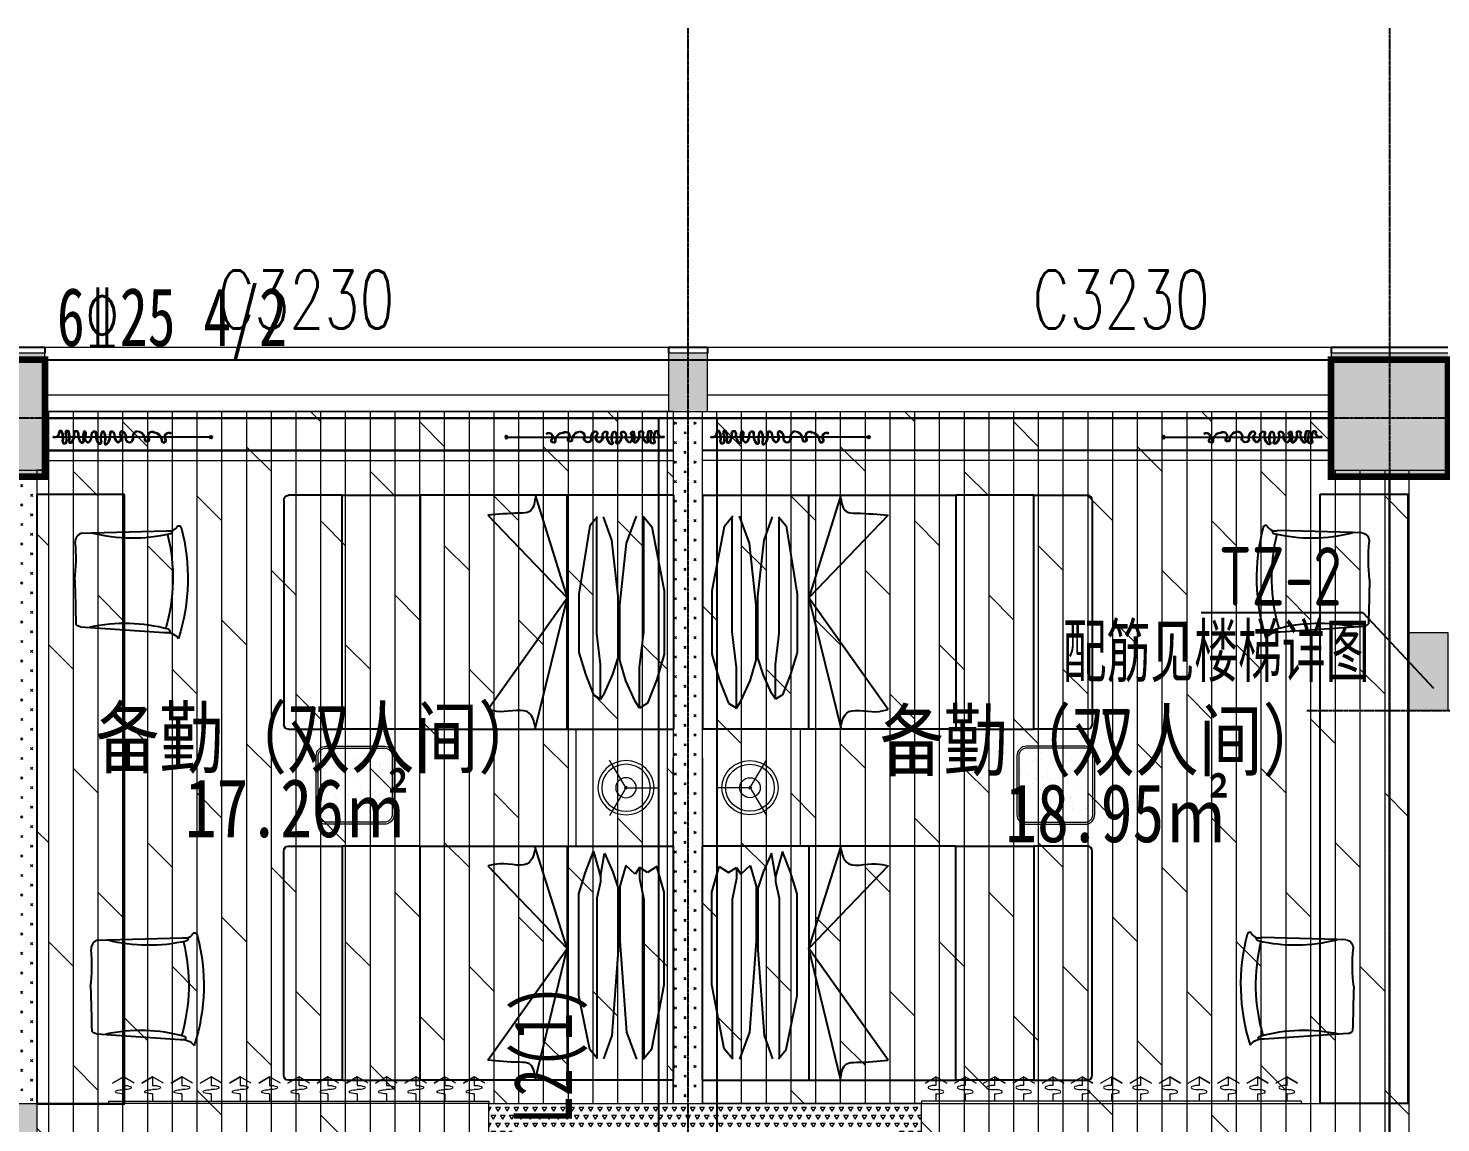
# Model space of a CAD drawing. Header units: millimetres. Extents: x 33621 to 401573, y -91663 to 133135.
# Drawn here: x 118111 to 125360, y 54697 to 60311 of the extents above; entities that cross this region are included whole.
import ezdxf

# ---------------------------------------------------------------- set-up
doc = ezdxf.new("R2010")
doc.units = ezdxf.units.MM
doc.header["$LTSCALE"] = 10
for name, pattern in [('CENTER2', [1.125, 0.75, -0.125, 0.125, -0.125]), ('DASH', [0.35, 0.25, -0.1]), ('DOTE', [2.42, 2, -0.2, 0.02, -0.2])]:
    doc.linetypes.add(name, pattern=pattern)
doc.layers.get('0').update_dxf_attribs({"color": 253})
doc.layers.add('0a', color=253, linetype='Continuous', plot=False)
for name, color, linetype in [('0a填充', 253, 'Continuous'), ('GRID', 253, 'CENTER2'), ('HATCH【填充】', 253, 'Continuous'), ('P-活动家具', 253, 'Continuous'), ('S_COLUMFOCUS', 253, 'Continuous'), ('SURFACE', 253, 'Continuous'), ('TEXT', 253, 'Continuous'), ('TITLE【图框】', 253, 'Continuous'), ('WINDOW_TEXT', 253, 'Continuous'), ('平面家具', 253, 'Continuous'), ('柱', 253, 'Continuous'), ('梁', 253, 'Continuous'), ('梁原位标注', 253, 'Continuous'), ('梁集中标注', 253, 'Continuous'), ('次梁', 253, 'Continuous')]:
    doc.layers.add(name, color=color, linetype=linetype)
for name, color, linetype, lineweight in [('COLUMN', 253, 'Continuous', 0), ('DS-4BS-FINISH【墙完成线】', 253, 'Continuous', 0), ('FC-FLOOR【地材分格】', 253, 'Continuous', 0), ('FF-FURN【成品家私】', 253, 'Continuous', 0), ('PUB_HATCH', 253, 'Continuous', 0), ('RC-FCU【空调设备】', 253, 'Continuous', 0), ('RC-LIGHT【天花灯具】', 253, 'Continuous', 0), ('RC-Modelling【天花造型】', 253, 'Continuous', 0), ('RC-Text【天花文字】', 253, 'Continuous', 0), ('STAIR', 253, 'Continuous', 0), ('WALL', 253, 'Continuous', 0), ('Wall【新建墙】', 253, 'Continuous', 0), ('WINDOW', 253, 'Continuous', 0), ('新建墙体', 253, 'Continuous', 0)]:
    doc.layers.add(name, color=color, linetype=linetype, lineweight=lineweight)
doc.styles.add('_TCH_WINDOW', font='SIMPLEX', dxfattribs={"bigfont": 'GBCBIG'})
doc.styles.add('TSSD_Rein', font='Tssdeng.shx', dxfattribs={"width": 0.75, "bigfont": 'hztxt.shx'})
doc.styles.add('文字', font='')
doc.styles.get('文字').set_extended_font_data('SimSun')
pattern_1 = [(90, (-8022.5, -1.14), (-127, 8e-15), []), (135, (-8022.5, -1.14), (-253.9998, -253.9998), [179.6051, -359.2102])]

# ---------------------------------------------------------------- blocks, each defined once
blk = doc.blocks.new('*U41')
at = {"color": 251, "linetype": 'DOTE', "ltscale": 0.104867}
blk.add_line((806.1, 0, 0), (0, 0), dxfattribs=at)
at = {"color": 251}
blk.add_circle((812.1, 0, 0), 6, dxfattribs=at)
for centre, radius, start, end in [((10.2, 20.5), 20.9, 240.87205, 0.9421), ((12.6, 20.9), 20.9, 240.84594, 0.91599), ((38.2, 24), 7.86, 17.59916, 204.39425), ((40.7, 24.5), 7.86, 17.57304, 204.36813), ((-22.3, -2.9), 74, 345.168, 23.32316), ((-19.8, -2.4), 74, 345.14188, 23.29705), ((72.5, 24.3), 7.61, 37.46726, 202.70906), ((-56.9, -9.9), 126.2, 352.73857, 14.32411), ((74.9, 24.7), 7.61, 37.44114, 202.68295), ((-54.4, -9.4), 126.2, 352.71245, 14.29799), ((10.5, -0.4), 74, 345.168, 23.32316), ((13, 0), 74, 345.14188, 23.29705), ((53.7, 10.7), 55.4, 314.47941, 10.735), ((56.1, 11.1), 55.4, 314.4533, 10.70888), ((118.5, 19.5), 10.5, 8.09455, 171.69307), ((120.9, 19.9), 10.5, 8.06843, 171.66695), ((183.4, 11.5), 55.4, 170.16469, 226.42028), ((185.9, 11.9), 55.4, 170.13858, 226.39416), ((226.7, 1.1), 74, 157.57653, 195.73169), ((229.2, 1.4), 74, 157.55041, 195.70558), ((157.4, 17.7), 11.7, 333.13645, 85.53128), ((159.9, 18.1), 11.7, 333.11034, 85.50516), ((189.3, -3.5), 26.7, 143.43943, 246.90973), ((191.7, -3.2), 26.7, 143.41332, 246.88362), ((163.3, 2), 33.9, 297.17867, 3.25794), ((165.8, 2.4), 33.9, 297.15256, 3.23183), ((216.1, 9.8), 19.8, 117.68827, 197.19832), ((218.5, 10.1), 19.8, 117.66216, 197.1722), ((211.5, 19.3), 9.3, 334.69802, 119.6198), ((213.9, 19.6), 9.3, 334.6719, 119.59369), ((274.4, 5.8), 55.4, 170.16469, 226.42028), ((276.9, 6.1), 55.4, 170.13858, 226.39416), ((317.7, -4.6), 74, 157.57653, 195.73169), ((320.1, -4.3), 74, 157.55041, 195.70558), ((256, 21.6), 7.06, 13.13047, 163.41495), ((258.5, 21.9), 7.06, 13.10436, 163.38883), ((195, -6.1), 74, 345.168, 23.32316), ((197.4, -5.7), 74, 345.14188, 23.29705), ((238.1, 5), 55.4, 314.47941, 10.735), ((240.5, 5.3), 55.4, 314.4533, 10.70888), ((300.8, 19.4), 9.3, 61.27989, 206.20167), ((303.3, 19.7), 9.3, 61.25377, 206.17556), ((296.4, 9.9), 19.8, 343.70137, 63.21142), ((298.8, 10.2), 19.8, 343.67526, 63.1853), ((349.2, 3), 33.9, 177.64174, 243.72102), ((351.7, 3.2), 33.9, 177.61563, 243.69491), ((323.3, -3), 26.7, 293.98996, 37.46026), ((325.8, -2.7), 26.7, 293.96384, 37.43415), ((354.9, 18.7), 11.7, 95.36841, 207.76324), ((357.4, 19), 11.7, 95.3423, 207.73713), ((336.4, -4.4), 38.9, 345.11811, 63.4135), ((338.9, -4.1), 38.9, 345.09199, 63.38738), ((394.1, -7.1), 19, 201.60684, 22.32513), ((433.7, 3.9), 24.8, 92.95064, 189.29685), ((436.2, 4.1), 24.8, 92.92452, 189.27074), ((428.4, -15.1), 44, 0.1274, 84.69995), ((430.8, -14.9), 44, 0.10129, 84.67383), ((506.9, 6.1), 20.7, 56.13712, 221.03284), ((509.3, 6.3), 20.7, 56.11101, 221.00673), ((514.4, -20.5), 44, 0.1274, 84.69995), ((516.8, -20.2), 44, 0.10129, 84.67383), ((592.9, 0.8), 20.7, 56.13712, 221.03284), ((595.3, 1), 20.7, 56.11101, 221.00673), ((58.9, -23.3), 9.76, 171.34868, 344.82784), ((61.4, -22.9), 9.76, 171.32256, 344.80173), ((89.6, -21.5), 7.82, 163.84411, 291.35754), ((92, -21.1), 7.82, 163.81799, 291.33143), ((148, -21.2), 7.82, 249.54215, 17.05558), ((150.4, -20.9), 7.82, 249.51603, 17.02947), ((239, -26.9), 7.82, 249.54215, 17.05558), ((241.4, -26.6), 7.82, 249.51603, 17.02947), ((271.5, -29.9), 7.02, 135.74937, 319.45228), ((274, -29.6), 7.02, 135.72326, 319.42616), ((391.6, -7.4), 19, 201.63295, 22.35124), ((482.4, -12.7), 10.3, 193.06527, 30.6308), ((484.8, -12.5), 10.3, 193.03915, 30.60469), ((568.4, -18), 10.3, 193.06527, 30.6308), ((570.8, -17.8), 10.3, 193.03915, 30.60469)]:
    blk.add_arc(centre, radius, start, end, dxfattribs=at)
blk = doc.blocks.new('单帘平面')
at = {"layer": 'TITLE【图框】'}
blk.add_blockref('*U41', (0, 0), dxfattribs=at)
blk = doc.blocks.new('A$C434F664F')
at = {"layer": '0a填充'}
h = blk.add_hatch(color=256, dxfattribs=at)
h.paths.add_polyline_path([(936, 159), (942, 159), (942, 165), (936, 165)])
h.paths.add_polyline_path([(864, 159), (870, 159), (870, 165), (864, 165)])
h.paths.add_polyline_path([(792, 159), (798, 159), (798, 165), (792, 165)])
h.paths.add_polyline_path([(720, 159), (726, 159), (726, 165), (720, 165)])
h.paths.add_polyline_path([(648, 159), (654, 159), (654, 165), (648, 165)])
h.paths.add_polyline_path([(576, 159), (582, 159), (582, 165), (576, 165)])
h.paths.add_polyline_path([(504, 159), (510, 159), (510, 165), (504, 165)])
h.paths.add_polyline_path([(432, 159), (438, 159), (438, 165), (432, 165)])
h.paths.add_polyline_path([(360, 159), (366, 159), (366, 165), (360, 165)])
h.paths.add_polyline_path([(288, 159), (294, 159), (294, 165), (288, 165)])
h.paths.add_polyline_path([(216, 159), (222, 159), (222, 165), (216, 165)])
h.paths.add_polyline_path([(144, 159), (150, 159), (150, 165), (144, 165)])
h.paths.add_polyline_path([(72, 159), (78, 159), (78, 165), (72, 165)])
h.paths.add_polyline_path([(0, 159), (6, 159), (6, 165), (0, 165)])
blk = doc.blocks.new('海龙0425175846')
at = {"layer": '0a填充'}
h = blk.add_hatch(color=256, dxfattribs=at)
h.paths.add_polyline_path([(449.442, 233.02), (447.442, 233.02), (447.442, 237.02), (449.442, 237.02)])
h.paths.add_polyline_path([(447.442, 226.02), (449.442, 226.02), (449.442, 222.02), (447.442, 222.02)])
h.paths.add_polyline_path([(413.442, 226.02), (415.442, 226.02), (415.442, 222.02), (413.442, 222.02)])
at = {"layer": 'GRID', "ltscale": 0.01}
for p, q in [((376.442, 257.02), (376.442, 50.038)), ((412.442, 257.02), (412.442, 41.97)), ((497.558, 237.02), (-487.558, 237.02)), ((408.204, 222.02), (456.681, 222.02))]:
    blk.add_line(p, q, dxfattribs=at)
at = {"layer": 'STAIR'}
blk.add_lwpolyline([(415.442, 222.02), (413.442, 222.02), (413.442, 226.02), (415.442, 226.02)], close=True, dxfattribs=at)
at = {"layer": 'TEXT'}
for q in [(402.779, 227.034), (414.703, 223.168)]:
    blk.add_line((411.085, 227.034), q, dxfattribs=at)
at = {"layer": '柱', "const_width": 0.35}
for points in [[(343.442, 234.02), (343.442, 240.02), (337.442, 240.02), (337.442, 234.02)], [(415.442, 234.02), (415.442, 240.02), (409.442, 240.02), (409.442, 234.02)]]:
    blk.add_lwpolyline(points, close=True, dxfattribs=at)
at = {"layer": '梁'}
blk.add_line((343.442, 240.02), (409.442, 240.02), dxfattribs=at)
at = {"layer": '梁', "ltscale": 0.01}
for p, q in [((343.442, 237.02), (409.442, 237.02)), ((412.442, 180.02), (412.442, 234.02))]:
    blk.add_line(p, q, dxfattribs=at)
at = {"layer": '次梁'}
for p, q in [((374.942, 177.02), (374.942, 237.02)), ((377.942, 177.02), (377.942, 237.02))]:
    blk.add_line(p, q, dxfattribs=at)
at = {"layer": '0a填充'}
blk.add_blockref('A$C434F664F', (-454.558, 75.02), dxfattribs=at)
at = {"layer": 'S_COLUMFOCUS', "style": 'TSSD_Rein', "width": 0.75}
for s, p in [('TZ-2', (403.681, 227.406)), ('配筋见楼梯详图', (395.671, 223.477))]:
    blk.add_text(s, height=3, dxfattribs=at).set_placement(p)
at = {"layer": '梁原位标注', "width": 0.7}
blk.add_text('6%%13225 4/2', height=3, dxfattribs=at).set_placement((344.055, 240.72))
at = {"layer": '梁集中标注', "width": 0.7}
blk.add_text('L2(1)', height=3, rotation=90, dxfattribs=at).set_placement((370.49, 200.809))
blk = doc.blocks.new('$WINLIB2D$00000004')
for p, q in [((-0.5, 0.5), (0.5, 0.5)), ((-0.5, 0.5), (-0.5, -0.5)), ((0.5, -0.5), (0.5, 0.5)), ((-0.5, 0.2406), (0.5, 0.2406)), ((-0.5, -0.5), (0.5, -0.5))]:
    blk.add_line(p, q)
blk = doc.blocks.new('ZL_0603123899')
at = {"layer": 'HATCH【填充】'}
h = blk.add_hatch(dxfattribs=at)
h.set_pattern_fill('AR-SAND', color=251, scale=2)
h.set_pattern_definition([(37.5, (-190, -390), (-3.2, 97.883), [0, -77.216, 0, -86.36, 0, -82.55]), (7.5, (-190, -390), (89.905, 143.365), [0, -41.656, 0, -69.596, 0, -26.67]), (327.5, (-252.48, -390), (158.198, 0.287), [0, -25.4, 0, -91.44, 0, -119.38]), (317.5, (-252.48, -390), (152.71, 44.586), [0, -12.7, 0, -59.944, 0, -68.58])])
h.paths.add_polyline_path([(190, -50, 0.414214), (150, -10), (-150, -10, 0.414214), (-190, -50), (-190, -350, 0.414214), (-150, -390), (150, -390, 0.414214), (190, -350)])
at = {"layer": 'RC-LIGHT【天花灯具】'}
blk.add_lwpolyline([(-150, 0), (150, 0, -0.414214), (200, -50), (200, -350, -0.414214), (150, -400), (-150, -400, -0.414214), (-200, -350), (-200, -50, -0.414214)], format="xyb", close=True, dxfattribs=at)
at = {"layer": 'RC-LIGHT【天花灯具】', "color": 8}
blk.add_lwpolyline([(-150, -10), (150, -10, -0.414214), (190, -50), (190, -350, -0.414214), (150, -390), (-150, -390, -0.414214), (-190, -350), (-190, -50, -0.414214)], format="xyb", close=True, dxfattribs=at)
blk = doc.blocks.new('*U226')
for p, q in [((0, -12), (0, 0)), ((0, 0), (1950, 0)), ((1950, 0), (1950, -12)), ((1950, -12), (0, -12)), ((75, -49.3), (75, -12)), ((225, -49.3), (225, -12)), ((375, -49.3), (375, -12)), ((525, -49.3), (525, -12)), ((675, -49.3), (675, -12)), ((825, -49.3), (825, -12)), ((975, -49.3), (975, -12)), ((1125, -49.3), (1125, -12)), ((1275, -49.3), (1275, -12)), ((1425, -49.3), (1425, -12)), ((1575, -49.3), (1575, -12)), ((1725, -49.3), (1725, -12)), ((1875, -49.3), (1875, -12)), ((1875, -49.3), (1875, -12)), ((19.6, -104.5), (75, -136.2)), ((75, -136.2), (75, -93.2)), ((130.4, -104.5), (75, -136.2)), ((75, -136.2), (130.4, -104.5)), ((169.6, -104.5), (225, -136.2)), ((225, -136.2), (225, -93.2)), ((280.4, -104.5), (225, -136.2)), ((225, -136.2), (280.4, -104.5)), ((319.6, -104.5), (375, -136.2)), ((375, -136.2), (375, -93.2)), ((430.4, -104.5), (375, -136.2)), ((375, -136.2), (430.4, -104.5)), ((469.6, -104.5), (525, -136.2)), ((525, -136.2), (525, -93.2)), ((580.4, -104.5), (525, -136.2)), ((525, -136.2), (580.4, -104.5)), ((619.6, -104.5), (675, -136.2)), ((675, -136.2), (675, -93.2)), ((730.4, -104.5), (675, -136.2)), ((675, -136.2), (730.4, -104.5)), ((769.6, -104.5), (825, -136.2)), ((825, -136.2), (825, -93.2)), ((880.4, -104.5), (825, -136.2)), ((825, -136.2), (880.4, -104.5)), ((919.6, -104.5), (975, -136.2)), ((975, -136.2), (975, -93.2)), ((1030.4, -104.5), (975, -136.2)), ((975, -136.2), (1030.4, -104.5)), ((1069.6, -104.5), (1125, -136.2)), ((1125, -136.2), (1125, -93.2)), ((1180.4, -104.5), (1125, -136.2)), ((1125, -136.2), (1180.4, -104.5)), ((1219.6, -104.5), (1275, -136.2)), ((1275, -136.2), (1275, -93.2)), ((1330.4, -104.5), (1275, -136.2)), ((1275, -136.2), (1330.4, -104.5)), ((1369.6, -104.5), (1425, -136.2)), ((1425, -136.2), (1425, -93.2)), ((1480.4, -104.5), (1425, -136.2)), ((1425, -136.2), (1480.4, -104.5)), ((1519.6, -104.5), (1575, -136.2)), ((1575, -136.2), (1575, -93.2)), ((1630.4, -104.5), (1575, -136.2)), ((1575, -136.2), (1630.4, -104.5)), ((1669.6, -104.5), (1725, -136.2)), ((1725, -136.2), (1725, -93.2)), ((1780.4, -104.5), (1725, -136.2)), ((1725, -136.2), (1780.4, -104.5)), ((1819.6, -104.5), (1875, -136.2)), ((1819.6, -104.5), (1875, -136.2)), ((1875, -136.2), (1875, -93.2)), ((1875, -136.2), (1875, -93.2)), ((1930.4, -104.5), (1875, -136.2)), ((1875, -136.2), (1930.4, -104.5)), ((1930.4, -104.5), (1875, -136.2)), ((1875, -136.2), (1930.4, -104.5))]:
    blk.add_line(p, q)
at = {"extrusion": (0, 0, -1)}
for centre, major_axis, start_param, end_param in [((72.5, -170.8), (-70.4, -70.4), 2.004284, 2.381239), ((77.5, -148.9), (-70.4, -70.4), 2.33115, 2.708105), ((77.5, 28.3), (70.4, -70.4), 0.433488, 0.810442), ((110, -60.3), (3.69, -3.69), 4.278901, 6.716673), ((222.5, -170.8), (-70.4, -70.4), 2.004284, 2.381239), ((227.5, -148.9), (-70.4, -70.4), 2.33115, 2.708105), ((227.5, 28.3), (70.4, -70.4), 0.433488, 0.810442), ((260, -60.3), (3.69, -3.69), 4.278901, 6.716673), ((372.5, -170.8), (-70.4, -70.4), 2.004284, 2.381239), ((377.5, -148.9), (-70.4, -70.4), 2.33115, 2.708105), ((377.5, 28.3), (70.4, -70.4), 0.433488, 0.810442), ((410, -60.3), (3.69, -3.69), 4.278901, 6.716673), ((522.5, -170.8), (-70.4, -70.4), 2.004284, 2.381239), ((527.5, -148.9), (-70.4, -70.4), 2.33115, 2.708105), ((527.5, 28.3), (70.4, -70.4), 0.433488, 0.810442), ((560, -60.3), (3.69, -3.69), 4.278901, 6.716673), ((672.5, -170.8), (-70.4, -70.4), 2.004284, 2.381239), ((677.5, -148.9), (-70.4, -70.4), 2.33115, 2.708105), ((677.5, 28.3), (70.4, -70.4), 0.433488, 0.810442), ((710, -60.3), (3.69, -3.69), 4.278901, 6.716673), ((822.5, -170.8), (-70.4, -70.4), 2.004284, 2.381239), ((827.5, -148.9), (-70.4, -70.4), 2.33115, 2.708105), ((827.5, 28.3), (70.4, -70.4), 0.433488, 0.810442), ((860, -60.3), (3.69, -3.69), 4.278901, 6.716673), ((972.5, -170.8), (-70.4, -70.4), 2.004284, 2.381239), ((977.5, -148.9), (-70.4, -70.4), 2.33115, 2.708105), ((977.5, 28.3), (70.4, -70.4), 0.433488, 0.810442), ((1010, -60.3), (3.69, -3.69), 4.278901, 6.716673), ((1122.5, -170.8), (-70.4, -70.4), 2.004284, 2.381239), ((1127.5, -148.9), (-70.4, -70.4), 2.33115, 2.708105), ((1127.5, 28.3), (70.4, -70.4), 0.433488, 0.810442), ((1160, -60.3), (3.69, -3.69), 4.278901, 6.716673), ((1272.5, -170.8), (-70.4, -70.4), 2.004284, 2.381239), ((1277.5, -148.9), (-70.4, -70.4), 2.33115, 2.708105), ((1277.5, 28.3), (70.4, -70.4), 0.433488, 0.810442), ((1310, -60.3), (3.69, -3.69), 4.278901, 6.716673), ((1422.5, -170.8), (-70.4, -70.4), 2.004284, 2.381239), ((1427.5, -148.9), (-70.4, -70.4), 2.33115, 2.708105), ((1427.5, 28.3), (70.4, -70.4), 0.433488, 0.810442), ((1460, -60.3), (3.69, -3.69), 4.278901, 6.716673), ((1572.5, -170.8), (-70.4, -70.4), 2.004284, 2.381239), ((1577.5, -148.9), (-70.4, -70.4), 2.33115, 2.708105), ((1577.5, 28.3), (70.4, -70.4), 0.433488, 0.810442), ((1610, -60.3), (3.69, -3.69), 4.278901, 6.716673), ((1722.5, -170.8), (-70.4, -70.4), 2.004284, 2.381239), ((1727.5, -148.9), (-70.4, -70.4), 2.33115, 2.708105), ((1727.5, 28.3), (70.4, -70.4), 0.433488, 0.810442), ((1760, -60.3), (3.69, -3.69), 4.278901, 6.716673), ((1872.5, -170.8), (-70.4, -70.4), 2.004284, 2.381239), ((1872.5, -170.8), (-70.4, -70.4), 2.004284, 2.381239), ((1877.5, -148.9), (-70.4, -70.4), 2.33115, 2.708105), ((1877.5, -148.9), (-70.4, -70.4), 2.33115, 2.708105), ((1877.5, 28.3), (70.4, -70.4), 0.433488, 0.810442), ((1877.5, 28.3), (70.4, -70.4), 0.433488, 0.810442), ((1910, -60.3), (3.69, -3.69), 4.278901, 6.716673), ((1910, -60.3), (3.69, -3.69), 4.278901, 6.716673), ((40, -82.2), (3.69, -3.69), 1.137309, 3.57508), ((72.5, 6.4), (70.4, -70.4), 0.760354, 1.137309), ((190, -82.2), (3.69, -3.69), 1.137309, 3.57508), ((222.5, 6.4), (70.4, -70.4), 0.760354, 1.137309), ((340, -82.2), (3.69, -3.69), 1.137309, 3.57508), ((372.5, 6.4), (70.4, -70.4), 0.760354, 1.137309), ((490, -82.2), (3.69, -3.69), 1.137309, 3.57508), ((522.5, 6.4), (70.4, -70.4), 0.760354, 1.137309), ((640, -82.2), (3.69, -3.69), 1.137309, 3.57508), ((672.5, 6.4), (70.4, -70.4), 0.760354, 1.137309), ((790, -82.2), (3.69, -3.69), 1.137309, 3.57508), ((822.5, 6.4), (70.4, -70.4), 0.760354, 1.137309), ((940, -82.2), (3.69, -3.69), 1.137309, 3.57508), ((972.5, 6.4), (70.4, -70.4), 0.760354, 1.137309), ((1090, -82.2), (3.69, -3.69), 1.137309, 3.57508), ((1122.5, 6.4), (70.4, -70.4), 0.760354, 1.137309), ((1240, -82.2), (3.69, -3.69), 1.137309, 3.57508), ((1272.5, 6.4), (70.4, -70.4), 0.760354, 1.137309), ((1390, -82.2), (3.69, -3.69), 1.137309, 3.57508), ((1422.5, 6.4), (70.4, -70.4), 0.760354, 1.137309), ((1540, -82.2), (3.69, -3.69), 1.137309, 3.57508), ((1572.5, 6.4), (70.4, -70.4), 0.760354, 1.137309), ((1690, -82.2), (3.69, -3.69), 1.137309, 3.57508), ((1722.5, 6.4), (70.4, -70.4), 0.760354, 1.137309), ((1840, -82.2), (3.69, -3.69), 1.137309, 3.57508), ((1840, -82.2), (3.69, -3.69), 1.137309, 3.57508), ((1872.5, 6.4), (70.4, -70.4), 0.760354, 1.137309), ((1872.5, 6.4), (70.4, -70.4), 0.760354, 1.137309)]:
    blk.add_ellipse(centre, major_axis=major_axis, ratio=1, start_param=start_param, end_param=end_param, dxfattribs=at)
blk = doc.blocks.new('ZL_0317145799')
at = {"layer": 'RC-FCU【空调设备】'}
h = blk.add_hatch(dxfattribs=at)
h.set_pattern_fill('_USER', color=8, scale=30, pattern_type=0)
h.set_pattern_definition([(0, (-5926276.942, -1197962.362), (0, 30), [])])
h.paths.add_polyline_path([(730, -260), (730, -20), (-730, -20), (-730, -260)])
blk.add_lwpolyline([(-750, -280), (-750, 0), (750, 0), (750, -280)], close=True, dxfattribs=at)
at = {"layer": 'RC-FCU【空调设备】', "color": 8, "linetype": 'DASH'}
blk.add_lwpolyline([(-750, 0), (0, -280), (750, 0)], dxfattribs=at)
at = {"layer": 'RC-FCU【空调设备】', "color": 8}
blk.add_lwpolyline([(-730, -260), (-730, -20), (730, -20), (730, -260)], close=True, dxfattribs=at)
blk = doc.blocks.new('圆形筒灯')
at = {"color": 251, "linetype": 'DOTE', "ltscale": 43.504693}
blk.add_line((0, 91), (0, -91), dxfattribs=at)
at = {"color": 251, "linetype": 'DOTE', "ltscale": 41.297046}
blk.add_line((86, 0), (-86, 0), dxfattribs=at)
blk.add_ellipse((0, 0), major_axis=(-42.4, 42.4), ratio=1, start_param=2.355868237233172, end_param=8.639053544412757)
at = {"color": 251}
blk.add_ellipse((0, 0), major_axis=(35.4, 35.4), ratio=1, start_param=5.49871431692557, end_param=11.78189962410516, dxfattribs=at)
blk = doc.blocks.new('ZL_0603130899')
at = {"layer": 'RC-Modelling【天花造型】'}
for p, q in [((1336.2, -1051.1), (-1888.8, -1051.1)), ((1336.2, -1101.1), (-1888.7, -1101.1)), ((-766.2, -4399.7), (1732.5, -4399.7))]:
    blk.add_line(p, q, dxfattribs=at)
blk.add_lwpolyline([(-163.7, -7150), (936.3, -7150), (936.3, -7000), (-163.7, -7000)], close=True, dxfattribs=at)
at = {"layer": 'RC-FCU【空调设备】', "ltscale": 10, "xscale": -1, "rotation": 180}
blk.add_blockref('*U226', (-766.2, -4399.7), dxfattribs=at)
at = {"layer": 'RC-FCU【空调设备】', "xscale": -1, "rotation": 180}
blk.add_blockref('ZL_0317145799', (210, -5879.7), dxfattribs=at)
at = {"layer": 'RC-LIGHT【天花灯具】', "xscale": -1, "rotation": 180}
blk.add_blockref('ZL_0603123899', (-76.2, -2966.8), dxfattribs=at)
at = {"layer": 'RC-LIGHT【天花灯具】', "xscale": -0.625, "yscale": 0.625, "zscale": 0.625, "rotation": 180}
for p in [(210, -4999.7), (210, -6439.9)]:
    blk.add_blockref('圆形筒灯', p, dxfattribs=at)
blk = doc.blocks.new('ZL_0603131599')
at = {"layer": 'RC-Modelling【天花造型】'}
for p, q in [((-1680.6, -1.1), (1544.4, -1.1)), ((-1680.6, -51.1), (1544.4, -51.1)), ((596.9, -3349.7), (-1723.2, -3349.7))]:
    blk.add_line(p, q, dxfattribs=at)
blk.add_lwpolyline([(-15.8, -6100), (-1115.7, -6100), (-1115.7, -5950), (-15.8, -5950)], close=True, dxfattribs=at)
at = {"layer": 'RC-FCU【空调设备】', "ltscale": 10, "rotation": 180}
blk.add_blockref('*U226', (596.9, -3349.7), dxfattribs=at)
at = {"layer": 'RC-FCU【空调设备】', "rotation": 180}
blk.add_blockref('ZL_0317145799', (-288.1, -4829.7), dxfattribs=at)
at = {"layer": 'RC-LIGHT【天花灯具】', "rotation": 180}
blk.add_blockref('ZL_0603123899', (-88.7, -1916.8), dxfattribs=at)
at = {"layer": 'RC-LIGHT【天花灯具】', "xscale": 0.625, "yscale": 0.625, "zscale": 0.625, "rotation": 180}
for p in [(-288.1, -3949.7), (-288.1, -5389.9)]:
    blk.add_blockref('圆形筒灯', p, dxfattribs=at)
blk = doc.blocks.new('海龙_041013431')
at = {"layer": 'P-活动家具', "color": 8}
for p, q in [((455.7, -74.4), (289.2, 600)), ((47.8, 499), (455.7, -74.4)), ((590.4, 422.6), (626.6, 444.9)), ((626.6, 444.9), (646.1, 414.3)), ((626.6, 444.9), (626.6, 267.8)), ((803.8, 456.5), (756.2, 351.8)), ((826, 491.4), (803.8, 456.5)), ((867.3, 466), (826, 491.4)), ((826, 491.4), (826, 283.9)), ((915, 345.5), (867.3, 466)), ((548.6, 316.9), (590.4, 422.6)), ((646.1, 414.3), (687.9, 322.4)), ((515.2, 206.5), (548.6, 316.9)), ((687.9, 322.4), (715.8, 234.4)), ((756.2, 351.8), (724.4, 245.8)), ((953.1, 214.1), (915, 345.5)), ((626.6, 267.8), (607.1, 108.1)), ((715.8, 234.4), (715.8, -82.4)), ((724.4, 245.8), (724.4, -35.9)), ((826, 283.9), (848.3, 101)), ((515.2, -92.7), (515.2, 206.5)), ((953.1, -110.2), (953.1, 214.1)), ((607.1, 108.1), (607.1, -487.1)), ((848.3, 101), (848.3, -488.8)), ((724.4, -35.9), (759.4, -353.8)), ((47.8, -497.7), (455.7, -74.4)), ((290.8, -600), (455.7, -74.4)), ((570.9, -443.1), (515.2, -92.7)), ((715.8, -82.4), (684.4, -370.6)), ((889.6, -438.7), (953.1, -110.2)), ((759.4, -353.8), (810.2, -492.6)), ((684.4, -370.6), (640.6, -490.4)), ((609.9, -490.4), (570.9, -443.1)), ((845.1, -492.6), (889.6, -438.7))]:
    blk.add_line(p, q, dxfattribs=at)
at = {"layer": 'P-活动家具'}
blk.add_line((1000, -600), (1000, 600), dxfattribs=at)
at = {"layer": 'P-活动家具', "color": 8}
blk.add_lwpolyline([(-300, -600), (-300, 600), (-700, 600), (-700, -600)], close=True, dxfattribs=at)
for points, knots in [([(291.5, 587.7), (284.6, 560.3), (263.8, 477.8), (136.2, 521), (68, 504), (47.8, 499)], [0, 0, 0, 0, 75.29107, 226.745569, 290.81809, 290.81809, 290.81809, 290.81809]), ([(291.5, -586.4), (286.2, -557.6), (277.4, -509), (168.4, -508.8), (99.8, -502.5), (47.8, -497.7)], [0, 0, 0, 0, 75.29107, 127.212251, 290.722633, 290.722633, 290.722633, 290.722633])]:
    blk.add_open_spline(points, degree=3, knots=knots, dxfattribs=at)
at = {"layer": '平面家具', "color": 43, "linetype": 'ByBlock'}
for p, q in [((-975, 600), (-700, 600)), ((-300, 600), (1000, 600)), ((455.7, 600), (455.7, -600)), ((-1000, -575), (-1000, 575)), ((-700, -600), (-975, -600)), ((1000, -600), (-300, -600))]:
    blk.add_line(p, q, dxfattribs=at)
for centre, start, end in [((-975, 575), 90, 180), ((-975, -575), 180, 270)]:
    blk.add_arc(centre, 25, start, end, dxfattribs=at)
blk = doc.blocks.new('海龙_041013471')
at = {"layer": 'P-活动家具', "color": 8}
for p, q in [((290.8, 600), (455.7, -75.6)), ((47.8, 497.7), (455.7, -75.6)), ((570.9, 443.1), (515.2, 167.7)), ((609.9, 490.4), (570.9, 443.1)), ((607.1, -333.1), (607.1, 487.1)), ((684.4, 370.6), (640.6, 490.4)), ((759.4, 353.8), (810.2, 492.6)), ((845.1, 492.6), (889.6, 438.7)), ((848.3, -326), (848.3, 488.8)), ((889.6, 438.7), (953.1, 110.2)), ((715.8, -67.6), (684.4, 370.6)), ((724.4, -114.1), (759.4, 353.8)), ((515.2, 167.7), (515.2, -356.5)), ((953.1, 110.2), (953.1, -364.1)), ((715.8, -384.4), (715.8, -67.6)), ((47.8, -499), (455.7, -75.6)), ((455.7, -75.6), (289.2, -600)), ((724.4, -395.8), (724.4, -114.1)), ((515.2, -356.5), (548.6, -466.9)), ((626.6, -417.8), (607.1, -333.1)), ((826, -433.9), (848.3, -326)), ((626.6, -444.9), (626.6, -417.8)), ((687.9, -472.4), (715.8, -384.4)), ((756.2, -501.8), (724.4, -395.8)), ((826, -491.4), (826, -433.9)), ((953.1, -364.1), (915, -495.5)), ((548.6, -466.9), (590.4, -572.6)), ((590.4, -572.6), (626.6, -444.9)), ((626.6, -444.9), (646.1, -564.3)), ((646.1, -564.3), (687.9, -472.4)), ((803.8, -456.5), (756.2, -501.8)), ((826, -491.4), (803.8, -456.5)), ((867.3, -466), (826, -491.4)), ((915, -495.5), (867.3, -466))]:
    blk.add_line(p, q, dxfattribs=at)
at = {"layer": 'P-活动家具'}
blk.add_line((1000, 600), (1000, -600), dxfattribs=at)
at = {"layer": 'P-活动家具', "color": 8}
blk.add_lwpolyline([(-299.9, 600), (-300, -600), (-700, -600), (-699.9, 600)], close=True, dxfattribs=at)
for points, knots in [([(291.5, 586.4), (286.2, 557.6), (277.4, 509), (168.4, 508.8), (99.8, 502.5), (47.8, 497.7)], [0, 0, 0, 0, 75.29107, 127.212251, 290.722633, 290.722633, 290.722633, 290.722633]), ([(291.5, -587.7), (284.6, -560.3), (263.8, -477.8), (136.2, -521), (68, -504), (47.8, -499)], [0, 0, 0, 0, 75.29107, 226.745569, 290.81809, 290.81809, 290.81809, 290.81809])]:
    blk.add_open_spline(points, degree=3, knots=knots, dxfattribs=at)
at = {"layer": '平面家具', "color": 43, "linetype": 'ByBlock'}
for p, q in [((-699.9, 600), (-975, 600)), ((1000, 600), (-299.9, 600)), ((455.7, -600), (455.7, 600)), ((-1000, 575), (-1000, -575)), ((-975, -600), (-700, -600)), ((-300, -600), (1000, -600))]:
    blk.add_line(p, q, dxfattribs=at)
for centre, start, end in [((-975, 575), 90, 180), ((-975, -575), 180, 270)]:
    blk.add_arc(centre, 25, start, end, dxfattribs=at)
blk = doc.blocks.new('1X-LAMP1')
at = {"color": 0, "linetype": 'ByBlock'}
for p, q in [((0.033, -0.058), (-0.59, 1.022)), ((0.033, -0.058), (-0.59, 1.022)), ((0.033, 0.058), (-0.59, -1.022)), ((0.033, 0.058), (-0.59, -1.022)), ((-0.067, 0), (1.18, 0)), ((-0.067, 0), (1.18, 0))]:
    blk.add_line(p, q, dxfattribs=at)
at = {"color": 0, "linetype": 'ByBlock', "const_width": 0.0333}
for points in [[(-0.481, 0.833), (-0.582, 1.009)], [(-0.481, 0.833), (-0.582, 1.009)], [(0.962, 0), (1.165, 0)], [(0.962, 0), (1.165, 0)], [(-0.481, -0.833), (-0.582, -1.009)], [(-0.481, -0.833), (-0.582, -1.009)]]:
    blk.add_lwpolyline(points, dxfattribs=at)
at = {"color": 0, "linetype": 'ByBlock'}
blk.add_circle((0, 0), 1, dxfattribs=at)
at = {"color": 8, "linetype": 'ByBlock'}
for radius in [0.867, 0.867, 0.367, 0.367]:
    blk.add_circle((0, 0), radius, dxfattribs=at)
blk = doc.blocks.new('海龙_0410133829')
blk.add_lwpolyline([(250, -300), (-250, -300), (-250, 300), (250, 300)], close=True)
at = {"xscale": -144.0868388001108, "yscale": -139.1580337798805, "zscale": 144.0868388001255, "rotation": 180}
blk.add_blockref('1X-LAMP1', (6.9, 0), dxfattribs=at)
blk = doc.blocks.new('海龙_0410133832')
at = {"lineweight": -2, "ltscale": 2000, "extrusion": (0, 0, -1)}
for p, q in [((-250.5, 250.9), (-202.9, 252.5)), ((-202.9, 252.5), (180.4, 263)), ((-260.8, -229.1), (169.1, -258.7))]:
    blk.add_line(p, q, dxfattribs=at)
at = {"lineweight": -2, "ltscale": 2000}
for centre, radius, start, end in [((-244.6, 208.3), 43, 97.90745, 186.78432), ((-1223.9, 121.3), 940.2, 353.30457, 4.99844), ((-33.5, -1062.6), 850.3, 74.75722, 102.18851), ((187.2, -253.7), 11.8, 332.55331, 76.10529)]:
    blk.add_arc(centre, radius, start, end, dxfattribs=at)
at = {"lineweight": -2, "ltscale": 2000, "extrusion": (0, 0, -1)}
for centre, radius, start, end in [((-7.4, 1075.2), 850.4, 256.8724, 284.30232), ((709, 21.2), 922.3, 166.07083, 196.39764), ((-194.4, 307), 46.2, 209.97777, 287.61116), ((-198.2, 258.7), 11.8, 155.02178, 258.57376), ((-244.3, 277.1), 12, 34.68696, 170.32305), ((716.8, 19.6), 1007, 165.06407, 197.85358), ((30168.4, -805.7), 29889.5, 178.43305, 178.86929), ((253.1, -186.7), 43, 280.37592, 317.45487), ((-178.1, -339.1), 80.9, 83.64858, 141.83666)]:
    blk.add_arc(centre, radius, start, end, dxfattribs=at)
blk = doc.blocks.new('海龙0109184221')
at = {"layer": '平面家具', "color": 43, "linetype": 'ByBlock'}
blk.add_lwpolyline([(21.4, 3126.7), (-428.6, 3126.7), (-428.6, 0), (21.4, 0)], close=True, dxfattribs=at)
for p in [(57, 2676.9), (138.5, 588.7)]:
    blk.add_blockref('海龙_0410133832', p, dxfattribs=at)

msp = doc.modelspace()

# ---------------------------------------------------------------- hatches: boundary and pattern name
at = {"layer": 'FC-FLOOR【地材分格】'}
h = msp.add_hatch(dxfattribs=at)
h.set_pattern_fill('DOLMIT', color=256, scale=20, angle=90, double=1)
h.set_pattern_definition(pattern_1)
h.paths.add_polyline_path([(121422.1, 58345.3), (118196.5, 58345.3), (118196.5, 58044.1), (118155.1, 58044.1), (118155.1, 52645.3), (118155.1, 52195.3), (120474, 52195.3), (120474, 54795.5), (121420.9, 54795.5)])
h = msp.add_hatch(dxfattribs=at)
h.set_pattern_fill('DOLMIT', color=256, scale=20, angle=90, double=1)
h.set_pattern_definition(pattern_1)
h.paths.add_polyline_path([(121570.9, 58345.3), (124796.5, 58345.3), (124796.5, 58044.1), (125196.5, 58044.1), (125196.5, 52645.3), (124796.5, 52645.3), (124796.5, 52195.3), (122694, 52195.3), (122694, 54795.5), (121572.1, 54795.5)])
at = {"layer": 'PUB_HATCH'}
for points in [[(117596.5, 58045.3), (118196.5, 58045.3), (118196.5, 58645.3), (117596.5, 58645.3)], [(121396.5, 58345.3), (121596.5, 58345.3), (121596.5, 58645.3), (121396.5, 58645.3)], [(124796.5, 58045.3), (125396.5, 58045.3), (125396.5, 58645.3), (124796.5, 58645.3)]]:
    msp.add_hatch(color=256, dxfattribs=at).paths.add_polyline_path(points)
at = {"layer": '新建墙体'}
h = msp.add_hatch(dxfattribs=at)
h.set_pattern_fill('石膏板', color=256, scale=20, pattern_type=2)
h.set_pattern_definition([(45, (51276.3, 47130.05), (-50, 50), [16, -54.71068]), (135, (51387.62, 47130.05), (-50, -50), [16, -54.71068])])
h.paths.add_polyline_path([(121571.5, 58311.4), (121421.5, 58311.4), (121421.5, 54915.5), (121421.5, 54795.5), (121571.5, 54795.5)])
h = msp.add_hatch(dxfattribs=at)
h.set_pattern_fill('石膏板', color=256, scale=20, pattern_type=2)
h.set_pattern_definition([(45, (118022.1, 54809.87), (-50, 50), [16, -54.7107]), (135, (118133.41, 54809.87), (-50, -50), [16, -54.7107])])
h.paths.add_polyline_path([(118155.1, 58045.3), (118005.1, 58045.3), (118005.1, 54795.5), (118155.1, 54795.5)])
h = msp.add_hatch(dxfattribs=at)
h.set_pattern_fill('TRIANG', color=4, scale=5)
h.set_pattern_definition([(60, (118005.107, 52195.265), (-23.8125, 41.24446), [23.8125, -23.8125]), (120, (118005.107, 52195.265), (-47.625, 3e-08), [23.8125, -23.8125]), (0, (117993.2, 52215.887), (23.8125, 41.24446), [23.8125, -23.8125])])
h.paths.add_polyline_path([(118155.1, 54795.5), (118005.1, 54795.5), (118005.1, 52795.3), (118105.1, 52795.3), (118105.1, 52195.3), (118155.1, 52195.3)])
h = msp.add_hatch(dxfattribs=at)
h.set_pattern_fill('TRIANG', color=4, scale=5)
h.set_pattern_definition([(60, (120474.013, 53684.38), (-23.8125, 41.24446), [23.8125, -23.8125]), (120, (120474.013, 53684.38), (-47.625, 3e-08), [23.8125, -23.8125]), (0, (120462.107, 53705.003), (23.8125, 41.24446), [23.8125, -23.8125])])
h.paths.add_polyline_path([(120594, 54675.5), (122574, 54675.5), (122574, 53684.4), (122694, 53684.4), (122694, 54795.5), (120474, 54795.5), (120474, 53684.4), (120594, 53684.4)])

# ---------------------------------------------------------------- linework, layer by layer
at = {"layer": 'COLUMN'}
for p, q in [((118196.5, 58645.3), (117596.5, 58645.3)), ((125396.5, 58645.3), (124796.5, 58645.3)), ((118196.5, 58045.3), (118196.5, 58345.3)), ((124796.5, 58345.3), (124796.5, 58045.3)), ((117596.5, 58045.3), (118196.5, 58045.3)), ((124796.5, 58045.3), (125396.5, 58045.3))]:
    msp.add_line(p, q, dxfattribs=at)
at = {"layer": 'DS-4BS-FINISH【墙完成线】'}
for points in [[(121422.1, 58345.3), (118196.5, 58345.3), (118196.5, 58044.1), (118155.1, 58044.1), (118155.1, 52645.3), (118155.1, 52645.3), (118155.1, 52195.3), (120474, 52195.3), (120474, 54795.5), (121420.9, 54795.5)], [(121570.9, 58345.3), (124796.5, 58345.3), (124796.5, 58044.1), (125196.5, 58044.1), (125196.5, 52645.3), (124796.5, 52645.3), (124796.5, 52195.3), (122694, 52195.3), (122694, 54795.5), (121572.1, 54795.5)]]:
    msp.add_lwpolyline(points, close=True, dxfattribs=at)
at = {"layer": 'FF-FURN【成品家私】'}
for p, q in [((121421.5, 58146.4), (118196.5, 58146.4)), ((121421.5, 58145.3), (118196.5, 58145.3)), ((124796.5, 58146.4), (121571.5, 58146.4)), ((124796.5, 58145.3), (121571.5, 58145.3))]:
    msp.add_line(p, q, dxfattribs=at)
at = {"layer": 'SURFACE'}
for p, q in [((117896.5, 58675.3), (118196.5, 58675.3)), ((118196.5, 58675.3), (118196.5, 58645.3)), ((121396.5, 58675.3), (121396.5, 58645.3)), ((121396.5, 58675.3), (121596.5, 58675.3)), ((121596.5, 58675.3), (121596.5, 58645.3)), ((124796.5, 58675.3), (124796.5, 58645.3)), ((124796.5, 58675.3), (125096.5, 58675.3)), ((125096.5, 58675.3), (125396.5, 58675.3))]:
    msp.add_line(p, q, dxfattribs=at)
at = {"layer": 'WALL', "color": 6}
for p, q in [((121596.5, 58645.3), (121396.5, 58645.3)), ((121396.5, 58645.3), (121396.5, 58345.3)), ((121596.5, 58345.3), (121596.5, 58645.3)), ((121396.5, 58345.3), (121596.5, 58345.3)), ((121421.5, 54915.5), (121421.5, 58345.3)), ((121421.5, 58311.4), (121571.5, 58311.4)), ((121571.5, 54915.5), (121571.5, 58345.3)), ((125196.5, 58045.3), (125196.5, 52645.3))]:
    msp.add_line(p, q, dxfattribs=at)
at = {"layer": 'Wall【新建墙】'}
for p, q in [((121421.5, 54795.5), (121421.5, 58345.3)), ((121571.5, 54795.5), (121571.5, 58345.3)), ((118155.1, 58045.3), (118155.1, 52195.3)), ((118003.9, 54795.5), (118155.1, 54795.5)), ((120474, 53684.4), (120474, 54795.5)), ((122694, 53684.4), (122694, 54795.5))]:
    msp.add_line(p, q, dxfattribs=at)
msp.add_lwpolyline([(120474, 54795.5), (122694, 54795.5)], dxfattribs=at)

# ---------------------------------------------------------------- block references
at = {"layer": '0a', "xscale": 100, "yscale": 100, "zscale": 100}
msp.add_blockref('海龙0425175846', (83852.3, 34609.4), dxfattribs=at)
at = {"layer": 'FF-FURN【成品家私】'}
for name, p in [('单帘平面', (118237.2, 58214.7)), ('单帘平面', (118237.2, 58213.6)), ('单帘平面', (121612.2, 58214.7)), ('单帘平面', (121612.2, 58213.6)), ('海龙0109184221', (118582.6, 54793.6))]:
    msp.add_blockref(name, p, dxfattribs=at)
at = {"layer": 'FF-FURN【成品家私】', "xscale": -1}
for name, p in [('单帘平面', (121375.5, 58214.7)), ('单帘平面', (121375.5, 58213.6)), ('单帘平面', (124750.5, 58214.7)), ('单帘平面', (124750.5, 58213.6)), ('海龙0109184221', (124761.3, 54795.5))]:
    msp.add_blockref(name, p, dxfattribs=at)
at = {"layer": 'FF-FURN【成品家私】', "xscale": -1, "rotation": 180}
for name, p in [('海龙_041013431', (120421.5, 57315.5)), ('海龙_0410133829', (121171.5, 56415.5)), ('海龙_041013471', (120421.5, 55515.5))]:
    msp.add_blockref(name, p, dxfattribs=at)
at = {"layer": 'FF-FURN【成品家私】', "rotation": 180}
for name, p in [('海龙_041013431', (122571.5, 57315.5)), ('海龙_0410133829', (121821.5, 56415.5)), ('海龙_041013471', (122571.5, 55515.5))]:
    msp.add_blockref(name, p, dxfattribs=at)
at = {"layer": 'RC-LIGHT【天花灯具】'}
for name, p in [('ZL_0603131599', (119877.1, 58145.3)), ('ZL_0603130899', (123460.3, 59195.3))]:
    msp.add_blockref(name, p, dxfattribs=at)
at = {"layer": 'WINDOW'}
ref = msp.add_blockref('$WINLIB2D$00000004', (119796.5, 58510.3), dxfattribs=dict(at, xscale=3200, yscale=-330, zscale=3200))
ref.add_attrib('A', 'C3230', (119081.7, 58771.5), dxfattribs={"layer": 'WINDOW_TEXT', "height": 297.5, "style": '_TCH_WINDOW', "width": 0.705882})
ref = msp.add_blockref('$WINLIB2D$00000004', (123196.5, 58510.3), dxfattribs=dict(at, xscale=3200, yscale=-330, zscale=3200))
ref.add_attrib('A', 'C3230', (123265.5, 58771.5), dxfattribs={"layer": 'WINDOW_TEXT', "height": 297.5, "style": '_TCH_WINDOW', "width": 0.705882})

# ---------------------------------------------------------------- texts
at = {"layer": 'RC-Text【天花文字】', "style": '文字', "width": 0.8}
for s, p in [('备勤（双人间）', (118456.5, 56521.7)), ('备勤（双人间）', (122481.1, 56507.6)), ('17.26㎡', (118913.9, 56161.9)), ('18.95㎡', (123124.6, 56136.1))]:
    msp.add_text(s, height=300, dxfattribs=at).set_placement(p)

doc.saveas('drawing.dxf')
